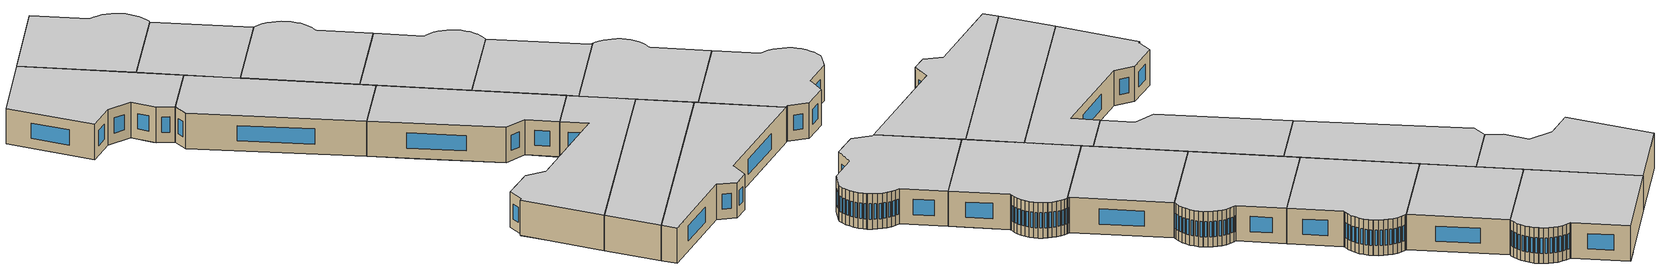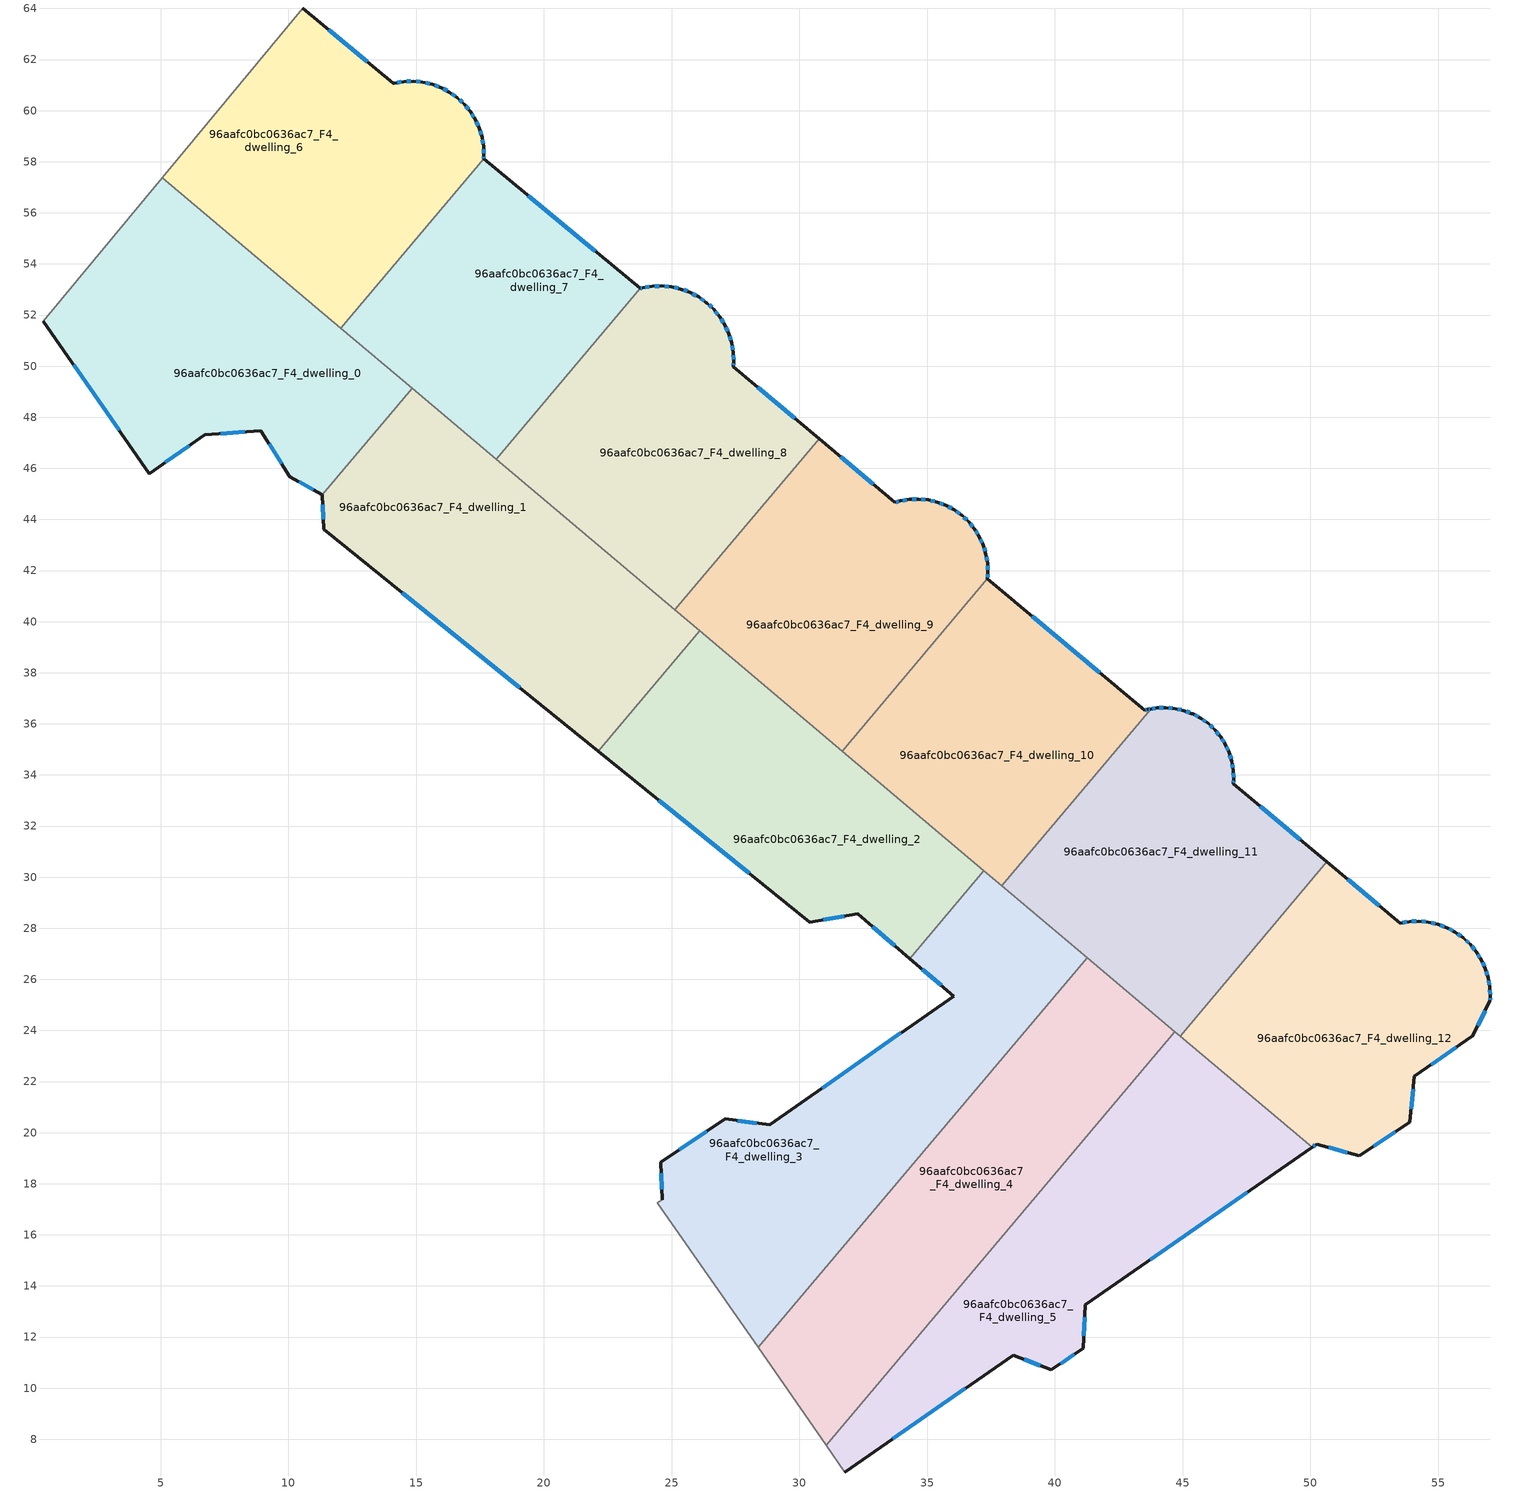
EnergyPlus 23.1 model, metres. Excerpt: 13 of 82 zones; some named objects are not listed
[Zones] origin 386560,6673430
96aafc0bc0636ac7_F4_dwelling_0
 floor to 96aafc0bc0636ac7_F3_dwelling_1 (EU_floor_Construction): 14.61,49.33 9.91,45.91 8.92,47.47 6.73,47.32 4.57,45.79 2.61,48.6 9.51,53.62 z12
 floor to 96aafc0bc0636ac7_F3_dwelling_0 (EU_floor_Construction): 9.51,53.62 2.61,48.6 0.41,51.76 5.07,57.38 z12
 floor to 96aafc0bc0636ac7_F3_dwelling_2 (EU_floor_Construction): 14.84,49.13 11.33,44.97 10.07,45.67 9.91,45.91 14.61,49.33 z12
 wall outside (EU_wall_Construction): 0.41,51.76 4.57,45.79 6.73,47.32 8.92,47.47 10.07,45.67 11.33,44.97 z12:15
 wall adiabatic (EU_wall_Construction): 5.07,57.38 0.41,51.76 z12:15
 wall to 96aafc0bc0636ac7_F4_dwelling_1 (EU_wall_Construction): 11.33,44.97 14.84,49.13 z12:15
 wall to 96aafc0bc0636ac7_F4_dwelling_6 (EU_wall_Construction): 12.06,51.48 5.07,57.38 z12:15
 wall to 96aafc0bc0636ac7_F4_dwelling_7 (EU_wall_Construction): 14.84,49.13 12.06,51.48 z12:15
 window (EU_Window_Construction): 5.19,46.23 6.11,46.88 / 1.6,50.06 3.38,47.5 / 10.43,45.47 10.97,45.17 / 9.25,46.96 9.74,46.18 / 7.36,47.36 8.29,47.43 z12.86:14.14
 ceiling to 96aafc0bc0636ac7_F5_dwelling_0 (EU_floor_Construction): 11.33,44.97 14.84,49.13 5.07,57.38 0.41,51.76 4.57,45.79 6.73,47.32 8.92,47.47 10.07,45.67 z15
96aafc0bc0636ac7_F4_dwelling_1
 floor to 96aafc0bc0636ac7_F3_dwelling_2 (EU_floor_Construction): 21.33,43.66 16.07,39.83 11.39,43.62 11.33,44.97 14.84,49.13 z12
 floor to 96aafc0bc0636ac7_F3_dwelling_3 (EU_floor_Construction): 26.1,39.64 22.13,34.93 16.07,39.83 21.33,43.66 z12
 wall outside (EU_wall_Construction): 11.33,44.97 11.39,43.62 22.13,34.93 z12:15
 wall to 96aafc0bc0636ac7_F4_dwelling_2 (EU_wall_Construction): 22.13,34.93 26.1,39.64 z12:15
 wall to 96aafc0bc0636ac7_F4_dwelling_8 (EU_wall_Construction): 25.12,40.46 18.13,46.36 z12:15
 wall to 96aafc0bc0636ac7_F4_dwelling_7 (EU_wall_Construction): 18.13,46.36 14.84,49.13 z12:15
 wall to 96aafc0bc0636ac7_F4_dwelling_9 (EU_wall_Construction): 26.1,39.64 25.12,40.46 z12:15
 window (EU_Window_Construction): 14.45,41.13 19.06,37.41 / 11.35,44.58 11.37,44 z12.86:14.14
 ceiling to 96aafc0bc0636ac7_F5_dwelling_1 (EU_floor_Construction): 22.13,34.93 26.1,39.64 14.84,49.13 11.33,44.97 11.39,43.62 z15
96aafc0bc0636ac7_F4_dwelling_10
 floor to 96aafc0bc0636ac7_F3_dwelling_10 (EU_floor_Construction): 43.75,36.58 38.76,30.67 37.67,29.88 32.43,34.3 39.78,39.66 43.53,36.53 43.64,36.56 z12
 floor to 96aafc0bc0636ac7_F3_dwelling_11 (EU_floor_Construction): 38.76,30.67 37.92,29.67 37.67,29.88 z12
 floor to 96aafc0bc0636ac7_F3_dwelling_9 (EU_floor_Construction): 39.78,39.66 32.43,34.3 31.68,34.93 37.36,41.68 z12
 wall outside (EU_wall_Construction): 43.75,36.58 43.64,36.56 43.53,36.53 37.36,41.68 z12:15
 wall to 96aafc0bc0636ac7_F4_dwelling_9 (EU_wall_Construction): 37.36,41.68 31.68,34.93 z12:15
 wall to 96aafc0bc0636ac7_F4_dwelling_11 (EU_wall_Construction): 37.92,29.67 43.75,36.58 z12:15
 wall to 96aafc0bc0636ac7_F4_dwelling_2 (EU_wall_Construction): 31.68,34.93 37.23,30.25 z12:15
 wall to 96aafc0bc0636ac7_F4_dwelling_3 (EU_wall_Construction): 37.23,30.25 37.92,29.67 z12:15
 window (EU_Window_Construction): 41.77,38 39.12,40.21 / 43.61,36.55 43.56,36.54 / 43.72,36.57 43.67,36.57 z12.86:14.14
 ceiling to 96aafc0bc0636ac7_F5_dwelling_10 (EU_floor_Construction): 37.92,29.67 43.75,36.58 43.64,36.56 43.53,36.53 37.36,41.68 31.68,34.93 z15
96aafc0bc0636ac7_F4_dwelling_11
 floor to 96aafc0bc0636ac7_F3_dwelling_11 (EU_floor_Construction): 46.82,34.87 46.93,34.53 46.99,34.17 47,33.82 46.99,33.65 49.7,31.39 42.28,25.99 37.92,29.67 38.76,30.67 46.05,35.97 46.26,35.78 46.49,35.5 46.68,35.2 z12
 floor to 96aafc0bc0636ac7_F3_dwelling_12 (EU_floor_Construction): 50.65,30.59 44.91,23.78 42.28,25.99 49.7,31.39 z12
 floor to 96aafc0bc0636ac7_F3_dwelling_10 (EU_floor_Construction): 45.71,36.23 46,36.02 46.02,36 46.05,35.97 38.76,30.67 43.75,36.58 43.99,36.62 44.35,36.63 44.71,36.6 45.05,36.52 45.39,36.39 z12
 wall outside (EU_wall_Construction): 50.65,30.59 46.99,33.65 47,33.82 46.99,34.17 46.93,34.53 46.82,34.87 46.68,35.2 46.49,35.5 46.26,35.78 46.02,36 46,36.02 45.71,36.23 45.39,36.39 45.36,36.4 45.05,36.52 44.71,36.6 44.35,36.63 43.99,36.62 43.75,36.58 z12:15
 wall to 96aafc0bc0636ac7_F4_dwelling_12 (EU_wall_Construction): 44.91,23.78 50.65,30.59 z12:15
 wall to 96aafc0bc0636ac7_F4_dwelling_4 (EU_wall_Construction): 41.26,26.85 44.7,23.96 z12:15
 wall to 96aafc0bc0636ac7_F4_dwelling_3 (EU_wall_Construction): 37.92,29.67 41.26,26.85 z12:15
 wall to 96aafc0bc0636ac7_F4_dwelling_5 (EU_wall_Construction): 44.7,23.96 44.9,23.78 z12:15
 window (EU_Window_Construction): 45.91,36.08 45.79,36.17 / 46.19,35.84 46.09,35.94 / 46.42,35.58 46.32,35.7 / 46.62,35.28 46.54,35.41 / 46.78,34.96 46.72,35.1 / 46.9,34.63 46.85,34.77 / 46.97,34.28 46.95,34.43 / 47,33.92 46.99,34.07 / 46.99,33.7 47,33.77 / 49.61,31.47 48.04,32.77 / 43.92,36.61 43.82,36.59 / 44.25,36.63 44.09,36.62 / 44.6,36.61 44.45,36.62 / 44.96,36.54 44.81,36.58 / 45.28,36.44 45.14,36.49 / 45.62,36.27 45.48,36.35 z12.86:14.14
 ceiling to 96aafc0bc0636ac7_F5_dwelling_11 (EU_floor_Construction): 44.91,23.78 50.65,30.59 46.99,33.65 47,33.82 46.99,34.17 46.93,34.53 46.82,34.87 46.68,35.2 46.49,35.5 46.26,35.78 46.02,36 46,36.02 45.71,36.23 45.39,36.39 45.36,36.4 45.05,36.52 44.71,36.6 44.35,36.63 43.99,36.62 43.75,36.58 37.92,29.67 z15
96aafc0bc0636ac7_F4_dwelling_12
 floor to 96aafc0bc0636ac7_F3_dwelling_13 (EU_floor_Construction): 56.26,27.37 56.5,27.08 56.7,26.76 56.85,26.42 56.96,26.05 57.03,25.68 57.04,25.31 57.03,25.17 56.37,23.8 54.08,22.21 53.89,20.41 51.92,19.09 50.25,19.55 50.07,19.42 46.08,22.79 53.52,28.21 53.87,28.26 54.24,28.28 54.62,28.24 54.99,28.16 55.34,28.02 55.67,27.85 55.98,27.63 56.04,27.58 z12
 floor to 96aafc0bc0636ac7_F3_dwelling_12 (EU_floor_Construction): 53.52,28.21 46.08,22.79 44.91,23.78 50.65,30.59 z12
 wall outside (EU_wall_Construction): 50.07,19.42 50.25,19.55 51.92,19.09 53.89,20.41 54.08,22.21 56.37,23.8 57.03,25.17 57.04,25.31 57.03,25.68 56.96,26.05 56.85,26.42 56.7,26.76 56.5,27.08 56.26,27.37 56.04,27.58 55.98,27.63 55.67,27.85 55.34,28.02 54.99,28.16 54.62,28.24 54.24,28.28 53.87,28.26 53.52,28.21 50.65,30.59 z12:15
 wall to 96aafc0bc0636ac7_F4_dwelling_5 (EU_wall_Construction): 44.91,23.78 50.07,19.42 z12:15
 window (EU_Window_Construction): 55.89,27.69 55.76,27.78 / 56.2,27.43 56.1,27.52 / 56.43,27.16 56.33,27.29 / 56.64,26.85 56.55,26.99 / 56.81,26.51 56.74,26.66 / 56.93,26.16 56.89,26.31 / 57.01,25.79 56.98,25.95 / 57.04,25.41 57.03,25.58 / 57.03,25.21 57.04,25.27 / 56.56,24.19 56.84,24.78 / 54.73,22.66 55.71,23.35 / 53.95,20.93 54.02,21.7 / 52.48,19.47 53.33,20.03 / 50.73,19.42 51.44,19.22 / 50.12,19.46 50.2,19.51 / 52.7,28.89 51.47,29.91 / 53.77,28.25 53.62,28.22 / 54.14,28.27 53.98,28.27 / 54.51,28.25 54.35,28.26 / 54.88,28.18 54.73,28.22 / 55.24,28.06 55.09,28.12 / 55.58,27.9 55.44,27.97 z12.86:14.14
 ceiling to 96aafc0bc0636ac7_F5_dwelling_12 (EU_floor_Construction): 53.89,20.41 54.08,22.21 56.37,23.8 57.03,25.17 57.04,25.31 57.03,25.68 56.96,26.05 56.85,26.42 56.7,26.76 56.5,27.08 56.26,27.37 56.04,27.58 55.98,27.63 55.67,27.85 55.34,28.02 54.99,28.16 54.62,28.24 54.24,28.28 53.87,28.26 53.52,28.21 50.65,30.59 44.91,23.78 50.07,19.42 50.25,19.55 51.92,19.09 z15
96aafc0bc0636ac7_F4_dwelling_2
 floor to 96aafc0bc0636ac7_F3_dwelling_10 (EU_floor_Construction): 32.43,34.3 37.23,30.25 35.7,28.45 33.93,27.15 32.29,28.56 30.4,28.24 24.95,32.64 29.31,35.81 31.11,33.34 z12
 floor adiabatic (EU_floor_Construction): 35.7,28.45 34.33,26.81 33.93,27.15 z12
 floor to 96aafc0bc0636ac7_F3_dwelling_3 (EU_floor_Construction): 27.2,38.71 29.31,35.81 24.95,32.64 22.13,34.93 26.1,39.64 z12
 floor to 96aafc0bc0636ac7_F3_dwelling_9 (EU_floor_Construction): 32.43,34.3 31.11,33.34 27.2,38.71 z12
 wall outside (EU_wall_Construction): 22.13,34.93 30.4,28.24 32.29,28.56 34.33,26.81 z12:15
 wall to 96aafc0bc0636ac7_F4_dwelling_3 (EU_wall_Construction): 34.33,26.81 37.23,30.25 z12:15
 wall to 96aafc0bc0636ac7_F4_dwelling_9 (EU_wall_Construction): 31.68,34.94 26.1,39.64 z12:15
 window (EU_Window_Construction): 32.87,28.06 33.74,27.31 / 30.94,28.33 31.75,28.47 / 24.49,33.02 28.04,30.15 z12.86:14.14
 ceiling to 96aafc0bc0636ac7_F5_dwelling_2 (EU_floor_Construction): 34.33,26.81 37.23,30.25 26.1,39.64 22.13,34.93 30.4,28.24 32.29,28.56 z15
96aafc0bc0636ac7_F4_dwelling_3
 floor to 96aafc0bc0636ac7_F3_dwelling_4 (EU_floor_Construction): 36.63,25.76 38.06,23.8 26,15.02 24.48,17.2 24.44,17.26 24.63,17.37 24.58,18.83 27.09,20.54 28.84,20.3 z12
 floor to 96aafc0bc0636ac7_F3_dwelling_5 (EU_floor_Construction): 38.06,23.8 38.35,23.4 28.39,11.59 26,15.02 z12
 floor to 96aafc0bc0636ac7_F3_dwelling_10 (EU_floor_Construction): 37.67,29.88 35.7,28.45 37.23,30.25 z12
 floor to 96aafc0bc0636ac7_F3_dwelling_11 (EU_floor_Construction): 41.26,26.85 38.35,23.4 36.63,25.76 36.04,25.34 34.33,26.81 35.7,28.45 37.67,29.88 z12
 wall outside (EU_wall_Construction): 34.33,26.81 36.04,25.34 28.84,20.3 27.09,20.54 24.58,18.83 24.63,17.37 z12:15
 wall to 96aafc0bc0636ac7_F4_dwelling_4 (EU_wall_Construction): 28.39,11.59 41.26,26.85 z12:15
 wall adiabatic (EU_wall_Construction): 24.63,17.37 24.44,17.26 28.39,11.59 z12:15
 window (EU_Window_Construction): 28.34,20.37 27.59,20.47 / 33.98,23.9 30.9,21.74 / 34.81,26.39 35.55,25.76 / 24.6,18.42 24.61,17.79 / 26.38,20.05 25.3,19.32 z12.86:14.14
 ceiling to 96aafc0bc0636ac7_F5_dwelling_3 (EU_floor_Construction): 28.39,11.59 41.26,26.85 37.23,30.25 34.33,26.81 36.04,25.34 28.84,20.3 27.09,20.54 24.58,18.83 24.63,17.37 24.44,17.26 z15
96aafc0bc0636ac7_F4_dwelling_4
 floor to 96aafc0bc0636ac7_F3_dwelling_5 (EU_floor_Construction): 38.35,23.4 41.07,19.66 39.95,18.32 29.17,10.48 28.39,11.59 z12
 floor to 96aafc0bc0636ac7_F3_dwelling_6 (EU_floor_Construction): 39.95,18.32 31.05,7.77 29.17,10.48 z12
 floor adiabatic (EU_floor_Construction): 44.7,23.96 41.07,19.66 38.48,23.22 42.28,25.99 z12
 floor to 96aafc0bc0636ac7_F3_dwelling_11 (EU_floor_Construction): 42.28,25.99 38.48,23.22 38.35,23.4 41.26,26.85 z12
 wall to 96aafc0bc0636ac7_F4_dwelling_5 (EU_wall_Construction): 31.05,7.77 44.7,23.96 z12:15
 wall adiabatic (EU_wall_Construction): 28.39,11.59 31.05,7.77 z12:15
 ceiling to 96aafc0bc0636ac7_F5_dwelling_4 (EU_floor_Construction): 31.05,7.77 44.7,23.96 41.26,26.85 28.39,11.59 z15
96aafc0bc0636ac7_F4_dwelling_5
 floor to 96aafc0bc0636ac7_F3_dwelling_13 (EU_floor_Construction): 50.07,19.42 44.21,15.35 41.32,19.32 46.08,22.79 z12
 floor to 96aafc0bc0636ac7_F3_dwelling_6 (EU_floor_Construction): 41.32,19.32 44.21,15.35 41.19,13.26 41.12,11.57 39.86,10.71 38.37,11.29 31.78,6.72 31.05,7.77 39.95,18.32 z12
 floor adiabatic (EU_floor_Construction): 46.08,22.79 39.95,18.32 44.7,23.96 z12
 wall outside (EU_wall_Construction): 31.78,6.72 38.37,11.29 39.86,10.71 41.12,11.57 41.19,13.26 50.07,19.42 z12:15
 wall adiabatic (EU_wall_Construction): 31.05,7.77 31.78,6.72 z12:15
 window (EU_Window_Construction): 33.67,8.03 36.49,9.99 / 43.73,15.02 47.53,17.66 / 41.14,12.05 41.17,12.78 / 40.22,10.96 40.76,11.32 / 38.8,11.13 39.44,10.88 z12.86:14.14
 ceiling to 96aafc0bc0636ac7_F5_dwelling_5 (EU_floor_Construction): 41.12,11.57 41.19,13.26 50.07,19.42 44.7,23.96 31.05,7.77 31.78,6.72 38.37,11.29 39.86,10.71 z15
96aafc0bc0636ac7_F4_dwelling_6
 floor to 96aafc0bc0636ac7_F3_dwelling_1 (EU_floor_Construction): 13.97,56.87 15.19,55.2 12.06,51.48 9.51,53.62 z12
 floor to 96aafc0bc0636ac7_F3_dwelling_7 (EU_floor_Construction): 15.98,60.9 16.31,60.73 16.61,60.51 16.63,60.49 16.88,60.26 17.12,59.97 17.32,59.65 17.47,59.32 17.58,58.96 17.64,58.59 17.66,58.22 17.65,58.11 15.19,55.2 9.61,62.87 10.57,64.02 14.11,61.07 14.16,61.08 14.52,61.14 14.9,61.15 15.27,61.12 15.63,61.03 z12
 floor adiabatic (EU_floor_Construction): 10.57,64.02 9.61,62.87 13.97,56.87 9.51,53.62 5.07,57.38 z12
 wall outside (EU_wall_Construction): 17.65,58.11 17.66,58.22 17.64,58.59 17.58,58.96 17.47,59.32 17.32,59.65 17.12,59.97 16.88,60.26 16.63,60.49 16.61,60.51 16.31,60.73 15.98,60.9 15.63,61.03 15.27,61.12 14.9,61.15 14.52,61.14 14.16,61.08 14.11,61.07 10.57,64.02 z12:15
 wall to 96aafc0bc0636ac7_F4_dwelling_7 (EU_wall_Construction): 12.06,51.48 17.65,58.11 z12:15
 wall adiabatic (EU_wall_Construction): 10.57,64.02 5.07,57.38 z12:15
 window (EU_Window_Construction): 14.42,61.12 14.26,61.09 / 14.79,61.15 14.63,61.14 / 15.16,61.13 15,61.14 / 15.53,61.06 15.37,61.09 / 15.88,60.94 15.73,60.99 / 16.21,60.78 16.07,60.85 / 16.52,60.57 16.39,60.67 / 16.81,60.32 16.71,60.43 / 17.05,60.05 16.95,60.17 / 17.26,59.74 17.18,59.88 / 17.43,59.41 17.36,59.56 / 17.55,59.06 17.5,59.21 / 17.63,58.7 17.6,58.85 / 17.65,58.33 17.65,58.48 / 17.65,58.14 17.65,58.19 / 13.09,61.91 11.58,63.17 z12.86:14.14
 ceiling to 96aafc0bc0636ac7_F5_dwelling_6 (EU_floor_Construction): 12.06,51.48 17.65,58.11 17.66,58.22 17.64,58.59 17.58,58.96 17.47,59.32 17.32,59.65 17.12,59.97 16.88,60.26 16.63,60.49 16.61,60.51 16.31,60.73 15.98,60.9 15.63,61.03 15.27,61.12 14.9,61.15 14.52,61.14 14.16,61.08 14.11,61.07 10.57,64.02 5.07,57.38 z15
96aafc0bc0636ac7_F4_dwelling_7
 floor to 96aafc0bc0636ac7_F3_dwelling_7 (EU_floor_Construction): 23.77,53.04 20.01,48.58 15.19,55.2 17.65,58.11 z12
 floor to 96aafc0bc0636ac7_F3_dwelling_1 (EU_floor_Construction): 15.19,55.2 17.78,51.64 14.61,49.33 12.06,51.48 z12
 floor to 96aafc0bc0636ac7_F3_dwelling_2 (EU_floor_Construction): 17.78,51.64 20.01,48.58 18.13,46.36 14.61,49.33 z12
 wall outside (EU_wall_Construction): 23.77,53.04 17.65,58.11 z12:15
 wall to 96aafc0bc0636ac7_F4_dwelling_8 (EU_wall_Construction): 18.13,46.36 23.77,53.04 z12:15
 window (EU_Window_Construction): 22.02,54.49 19.4,56.66 z12.86:14.14
 ceiling to 96aafc0bc0636ac7_F5_dwelling_7 (EU_floor_Construction): 18.13,46.36 23.77,53.04 17.65,58.11 12.06,51.48 z15
96aafc0bc0636ac7_F4_dwelling_8
 floor to 96aafc0bc0636ac7_F3_dwelling_8 (EU_floor_Construction): 27.24,51.27 27.35,50.91 27.41,50.53 27.43,50.15 27.42,49.98 30.77,47.16 25.55,40.97 20.57,47.81 26.64,52.23 26.88,51.94 27.08,51.62 z12
 floor to 96aafc0bc0636ac7_F3_dwelling_7 (EU_floor_Construction): 26.36,52.49 26.4,52.46 26.64,52.23 20.57,47.81 20.01,48.58 23.77,53.04 23.87,53.06 24.24,53.13 24.62,53.14 25,53.1 25.37,53.02 25.72,52.89 26.06,52.71 z12
 floor adiabatic (EU_floor_Construction): 20.01,48.58 25.55,40.97 25.12,40.46 18.13,46.36 z12
 wall outside (EU_wall_Construction): 30.77,47.16 27.42,49.98 27.43,50.15 27.41,50.53 27.35,50.91 27.24,51.27 27.08,51.62 26.88,51.94 26.64,52.23 26.4,52.46 26.36,52.49 26.06,52.71 25.72,52.89 25.37,53.02 25,53.1 24.62,53.14 24.24,53.13 23.87,53.06 23.77,53.04 z12:15
 wall to 96aafc0bc0636ac7_F4_dwelling_9 (EU_wall_Construction): 25.12,40.46 30.77,47.16 z12:15
 window (EU_Window_Construction): 24.13,53.11 23.97,53.08 / 24.51,53.14 24.35,53.13 / 24.89,53.11 24.73,53.13 / 25.26,53.04 25.1,53.08 / 25.62,52.92 25.47,52.98 / 25.96,52.76 25.82,52.84 / 26.28,52.55 26.14,52.65 / 26.57,52.3 26.47,52.4 / 26.81,52.02 26.71,52.15 / 27.03,51.71 26.94,51.85 / 27.2,51.37 27.13,51.52 / 27.32,51.01 27.27,51.17 / 27.4,50.64 27.37,50.8 / 27.42,50.26 27.42,50.42 / 27.42,50.03 27.43,50.1 / 29.82,47.96 28.38,49.17 / 23.84,53.06 23.8,53.05 z12.86:14.14
 ceiling to 96aafc0bc0636ac7_F5_dwelling_8 (EU_floor_Construction): 25.12,40.46 30.77,47.16 27.42,49.98 27.43,50.15 27.41,50.53 27.35,50.91 27.24,51.27 27.08,51.62 26.88,51.94 26.64,52.23 26.4,52.46 26.36,52.49 26.06,52.71 25.72,52.89 25.37,53.02 25,53.1 24.62,53.14 24.24,53.13 23.87,53.06 23.77,53.04 18.13,46.36 z15
96aafc0bc0636ac7_F4_dwelling_9
 floor to 96aafc0bc0636ac7_F3_dwelling_9 (EU_floor_Construction): 36.62,43.92 36.85,43.64 37.05,43.33 37.2,43 37.31,42.65 37.37,42.29 37.38,41.92 37.36,41.68 31.68,34.93 27.2,38.71 26.63,39.49 33.74,44.67 33.95,44.72 34.31,44.78 34.68,44.8 35.04,44.76 35.39,44.68 35.74,44.55 36.06,44.38 36.36,44.17 36.37,44.16 z12
 floor to 96aafc0bc0636ac7_F3_dwelling_8 (EU_floor_Construction): 33.74,44.67 26.63,39.49 25.55,40.97 30.77,47.16 z12
 floor to 96aafc0bc0636ac7_F3_dwelling_3 (EU_floor_Construction): 25.55,40.97 27.2,38.71 25.12,40.46 z12
 wall outside (EU_wall_Construction): 37.36,41.68 37.38,41.92 37.37,42.29 37.31,42.65 37.2,43 37.05,43.33 36.85,43.64 36.62,43.92 36.37,44.16 36.36,44.17 36.06,44.38 35.74,44.55 35.39,44.68 35.04,44.76 34.68,44.8 34.31,44.78 33.95,44.72 33.74,44.67 30.77,47.16 z12:15
 window (EU_Window_Construction): 33.89,44.71 33.8,44.68 / 34.21,44.77 34.05,44.74 / 34.57,44.79 34.42,44.79 / 34.94,44.77 34.78,44.79 / 35.29,44.7 35.14,44.74 / 35.64,44.59 35.49,44.64 / 35.97,44.43 35.83,44.5 / 36.27,44.23 36.14,44.32 / 36.55,43.99 36.44,44.09 / 36.79,43.72 36.69,43.84 / 36.99,43.42 36.91,43.55 / 37.16,43.09 37.09,43.23 / 37.28,42.75 37.23,42.9 / 37.35,42.39 37.32,42.54 / 37.38,42.03 37.37,42.18 / 37.37,41.75 37.37,41.85 / 32.9,45.38 31.62,46.45 z12.86:14.14
 ceiling to 96aafc0bc0636ac7_F5_dwelling_9 (EU_floor_Construction): 31.68,34.93 37.36,41.68 37.38,41.92 37.37,42.29 37.31,42.65 37.2,43 37.05,43.33 36.85,43.64 36.62,43.92 36.37,44.16 36.36,44.17 36.06,44.38 35.74,44.55 35.39,44.68 35.04,44.76 34.68,44.8 34.31,44.78 33.95,44.72 33.74,44.67 30.77,47.16 25.12,40.46 z15
[Building]
EU S2 Campaign: North Axis=0; Terrain=City; Solar Distribution=FullExterior
[Site:Location]
Helsinki-Vantaa.AP: Latitude=60.317; Longitude=24.963; Time Zone=2; Elevation=54.6
[SizingPeriod:WeatherFileDays]
AnnualSizingPeriod: Begin Month=1; Begin Day of Month=1; End Month=12; End Day of Month=31; Day of Week for Start Day=Monday; Use Weather File Daylight Saving Period=No; Use Weather File Rain and Snow Indicators=No
[MATERIAL]
EU_InternalMass_Material: Roughness=MediumRough; Thickness=0.1; Conductivity=1; Density=1800; Specific Heat=900; Thermal Absorptance=0.9; Solar Absorptance=0.7; Visible Absorptance=0.7
[MATERIAL:NOMASS] Roughness=MediumRough; Thermal Absorptance=0.9; Solar Absorptance=0.7; Visible Absorptance=0.7
Name | Thermal Resistance
EU_wall_NoMass | 1.10183
EU_floor_NoMass | 1.70606
[WINDOWMATERIAL:SIMPLEGLAZINGSYSTEM]
EU_Window_SimpleGlazing: UFactor=3.11035; Solar Heat Gain Coefficient=0.8; Visible Transmittance=0.8
[CONSTRUCTION]
EU_wall_Construction: EU_wall_NoMass
EU_floor_Construction: EU_floor_NoMass
EU_Window_Construction: EU_Window_SimpleGlazing
EU_InternalMass_Construction: EU_InternalMass_Material
[ZONE] Type=1; Multiplier=1; Ceiling Height=autocalculate; Floor Area=autocalculate; Part of Total Floor Area=Yes
Name | Volume
96aafc0bc0636ac7_F4_dwelling_0 | 274.682
96aafc0bc0636ac7_F4_dwelling_1 | 277.424
96aafc0bc0636ac7_F4_dwelling_10 | 216.637
96aafc0bc0636ac7_F4_dwelling_11 | 254.858
96aafc0bc0636ac7_F4_dwelling_12 | 236.618
96aafc0bc0636ac7_F4_dwelling_2 | 248.649
96aafc0bc0636ac7_F4_dwelling_3 | 302.206
96aafc0bc0636ac7_F4_dwelling_4 | 277.304
96aafc0bc0636ac7_F4_dwelling_5 | 276.02
96aafc0bc0636ac7_F4_dwelling_6 | 249.72
96aafc0bc0636ac7_F4_dwelling_7 | 207.571
96aafc0bc0636ac7_F4_dwelling_8 | 252.6
96aafc0bc0636ac7_F4_dwelling_9 | 238.431
[INTERNALMASS] Construction=EU_InternalMass_Construction
Name | Zone or ZoneList | Surface Area
96aafc0bc0636ac7_F4_dwelling_0_EU_InternalMass | 96aafc0bc0636ac7_F4_dwelling_0 | 91.5598
96aafc0bc0636ac7_F4_dwelling_1_EU_InternalMass | 96aafc0bc0636ac7_F4_dwelling_1 | 92.4746
96aafc0bc0636ac7_F4_dwelling_2_EU_InternalMass | 96aafc0bc0636ac7_F4_dwelling_2 | 82.8833
96aafc0bc0636ac7_F4_dwelling_3_EU_InternalMass | 96aafc0bc0636ac7_F4_dwelling_3 | 100.736
96aafc0bc0636ac7_F4_dwelling_4_EU_InternalMass | 96aafc0bc0636ac7_F4_dwelling_4 | 92.4348
96aafc0bc0636ac7_F4_dwelling_5_EU_InternalMass | 96aafc0bc0636ac7_F4_dwelling_5 | 92.0065
96aafc0bc0636ac7_F4_dwelling_6_EU_InternalMass | 96aafc0bc0636ac7_F4_dwelling_6 | 83.2396
96aafc0bc0636ac7_F4_dwelling_7_EU_InternalMass | 96aafc0bc0636ac7_F4_dwelling_7 | 69.1898
96aafc0bc0636ac7_F4_dwelling_8_EU_InternalMass | 96aafc0bc0636ac7_F4_dwelling_8 | 84.1995
96aafc0bc0636ac7_F4_dwelling_9_EU_InternalMass | 96aafc0bc0636ac7_F4_dwelling_9 | 79.4772
96aafc0bc0636ac7_F4_dwelling_10_EU_InternalMass | 96aafc0bc0636ac7_F4_dwelling_10 | 72.2124
96aafc0bc0636ac7_F4_dwelling_11_EU_InternalMass | 96aafc0bc0636ac7_F4_dwelling_11 | 84.9512
96aafc0bc0636ac7_F4_dwelling_12_EU_InternalMass | 96aafc0bc0636ac7_F4_dwelling_12 | 78.873
[OTHEREQUIPMENT] Fuel Type=Electricity; Design Level Calculation Method=Watts/Area; Power per Zone Floor Area=1; Fraction Latent=0; Fraction Radiant=0; Fraction Lost=0; Carbon Dioxide Generation Rate=0; EndUse Subcategory=EU_Step8_InternalGains
Name | Zone or ZoneList or Space or SpaceList | Schedule
EU_Step8_InternalGain_96aafc0bc0636ac7_F4_dwelling_0_f000 | 96aafc0bc0636ac7_F4_dwelling_0 | EU_Step8_GainSchedule_96aafc0bc0636ac7_F4_dwelling_0_f000
EU_Step8_InternalGain_96aafc0bc0636ac7_F4_dwelling_1_f000 | 96aafc0bc0636ac7_F4_dwelling_1 | EU_Step8_GainSchedule_96aafc0bc0636ac7_F4_dwelling_1_f000
EU_Step8_InternalGain_96aafc0bc0636ac7_F4_dwelling_2_f000 | 96aafc0bc0636ac7_F4_dwelling_2 | EU_Step8_GainSchedule_96aafc0bc0636ac7_F4_dwelling_2_f000
EU_Step8_InternalGain_96aafc0bc0636ac7_F4_dwelling_3_f000 | 96aafc0bc0636ac7_F4_dwelling_3 | EU_Step8_GainSchedule_96aafc0bc0636ac7_F4_dwelling_3_f000
EU_Step8_InternalGain_96aafc0bc0636ac7_F4_dwelling_4_f000 | 96aafc0bc0636ac7_F4_dwelling_4 | EU_Step8_GainSchedule_96aafc0bc0636ac7_F4_dwelling_4_f000
EU_Step8_InternalGain_96aafc0bc0636ac7_F4_dwelling_5_f000 | 96aafc0bc0636ac7_F4_dwelling_5 | EU_Step8_GainSchedule_96aafc0bc0636ac7_F4_dwelling_5_f000
EU_Step8_InternalGain_96aafc0bc0636ac7_F4_dwelling_6_f000 | 96aafc0bc0636ac7_F4_dwelling_6 | EU_Step8_GainSchedule_96aafc0bc0636ac7_F4_dwelling_6_f000
EU_Step8_InternalGain_96aafc0bc0636ac7_F4_dwelling_7_f000 | 96aafc0bc0636ac7_F4_dwelling_7 | EU_Step8_GainSchedule_96aafc0bc0636ac7_F4_dwelling_7_f000
EU_Step8_InternalGain_96aafc0bc0636ac7_F4_dwelling_8_f000 | 96aafc0bc0636ac7_F4_dwelling_8 | EU_Step8_GainSchedule_96aafc0bc0636ac7_F4_dwelling_8_f000
EU_Step8_InternalGain_96aafc0bc0636ac7_F4_dwelling_9_f000 | 96aafc0bc0636ac7_F4_dwelling_9 | EU_Step8_GainSchedule_96aafc0bc0636ac7_F4_dwelling_9_f000
EU_Step8_InternalGain_96aafc0bc0636ac7_F4_dwelling_10_f000 | 96aafc0bc0636ac7_F4_dwelling_10 | EU_Step8_GainSchedule_96aafc0bc0636ac7_F4_dwelling_10_f000
EU_Step8_InternalGain_96aafc0bc0636ac7_F4_dwelling_11_f000 | 96aafc0bc0636ac7_F4_dwelling_11 | EU_Step8_GainSchedule_96aafc0bc0636ac7_F4_dwelling_11_f000
EU_Step8_InternalGain_96aafc0bc0636ac7_F4_dwelling_12_f000 | 96aafc0bc0636ac7_F4_dwelling_12 | EU_Step8_GainSchedule_96aafc0bc0636ac7_F4_dwelling_12_f000
[ZONEVENTILATION:DESIGNFLOWRATE] Schedule=EU_AlwaysOn; Design Flow Rate Calculation Method=AirChanges/Hour; Air Changes per Hour=0.756316; Ventilation Type=Natural; Fan Pressure Rise=0; Fan Total Efficiency=1; Constant Term Coefficient=1; Temperature Term Coefficient=0; Velocity Term Coefficient=0; Velocity Squared Term Coefficient=0; Minimum Indoor Temperature=-100; Maximum Indoor Temperature=100; Delta Temperature=-100; Minimum Outdoor Temperature=-100; Maximum Outdoor Temperature=100; Maximum Wind Speed=40
Name | Zone or ZoneList or Space or SpaceList
EU_ConstantAir_96aafc0bc0636ac7_F4_dwelling_0 | 96aafc0bc0636ac7_F4_dwelling_0
EU_ConstantAir_96aafc0bc0636ac7_F4_dwelling_1 | 96aafc0bc0636ac7_F4_dwelling_1
EU_ConstantAir_96aafc0bc0636ac7_F4_dwelling_2 | 96aafc0bc0636ac7_F4_dwelling_2
EU_ConstantAir_96aafc0bc0636ac7_F4_dwelling_3 | 96aafc0bc0636ac7_F4_dwelling_3
EU_ConstantAir_96aafc0bc0636ac7_F4_dwelling_4 | 96aafc0bc0636ac7_F4_dwelling_4
EU_ConstantAir_96aafc0bc0636ac7_F4_dwelling_5 | 96aafc0bc0636ac7_F4_dwelling_5
EU_ConstantAir_96aafc0bc0636ac7_F4_dwelling_6 | 96aafc0bc0636ac7_F4_dwelling_6
EU_ConstantAir_96aafc0bc0636ac7_F4_dwelling_7 | 96aafc0bc0636ac7_F4_dwelling_7
EU_ConstantAir_96aafc0bc0636ac7_F4_dwelling_8 | 96aafc0bc0636ac7_F4_dwelling_8
EU_ConstantAir_96aafc0bc0636ac7_F4_dwelling_9 | 96aafc0bc0636ac7_F4_dwelling_9
EU_ConstantAir_96aafc0bc0636ac7_F4_dwelling_10 | 96aafc0bc0636ac7_F4_dwelling_10
EU_ConstantAir_96aafc0bc0636ac7_F4_dwelling_11 | 96aafc0bc0636ac7_F4_dwelling_11
EU_ConstantAir_96aafc0bc0636ac7_F4_dwelling_12 | 96aafc0bc0636ac7_F4_dwelling_12
[HVACTEMPLATE:ZONE:IDEALLOADSAIRSYSTEM] System Availability Schedule=EU_AlwaysOn; Maximum Heating Supply Air Temperature=50; Minimum Cooling Supply Air Temperature=13; Maximum Heating Supply Air Humidity Ratio=0.0156; Minimum Cooling Supply Air Humidity Ratio=0.0077; Heating Limit=NoLimit; Cooling Limit=NoLimit; Heating Availability Schedule=EU_AlwaysOn; Cooling Availability Schedule=EU_CoolingOff; Dehumidification Control Type=ConstantSensibleHeatRatio; Cooling Sensible Heat Ratio=0.7; Dehumidification Setpoint=60; Humidification Control Type=None; Humidification Setpoint=30; Outdoor Air Method=None; Outdoor Air Flow Rate per Person=0.00944; Outdoor Air Flow Rate per Zone Floor Area=0; Outdoor Air Flow Rate per Zone=0; Demand Controlled Ventilation Type=None; Outdoor Air Economizer Type=NoEconomizer; Heat Recovery Type=None; Sensible Heat Recovery Effectiveness=0.7; Latent Heat Recovery Effectiveness=0.65
Name | Template Thermostat
96aafc0bc0636ac7_F4_dwelling_0 | EU_HeatOnly_96aafc0bc0636ac7_F4_dwelling_0
96aafc0bc0636ac7_F4_dwelling_1 | EU_HeatOnly_96aafc0bc0636ac7_F4_dwelling_1
96aafc0bc0636ac7_F4_dwelling_2 | EU_HeatOnly_96aafc0bc0636ac7_F4_dwelling_2
96aafc0bc0636ac7_F4_dwelling_3 | EU_HeatOnly_96aafc0bc0636ac7_F4_dwelling_3
96aafc0bc0636ac7_F4_dwelling_4 | EU_HeatOnly_96aafc0bc0636ac7_F4_dwelling_4
96aafc0bc0636ac7_F4_dwelling_5 | EU_HeatOnly_96aafc0bc0636ac7_F4_dwelling_5
96aafc0bc0636ac7_F4_dwelling_6 | EU_HeatOnly_96aafc0bc0636ac7_F4_dwelling_6
96aafc0bc0636ac7_F4_dwelling_7 | EU_HeatOnly_96aafc0bc0636ac7_F4_dwelling_7
96aafc0bc0636ac7_F4_dwelling_8 | EU_HeatOnly_96aafc0bc0636ac7_F4_dwelling_8
96aafc0bc0636ac7_F4_dwelling_9 | EU_HeatOnly_96aafc0bc0636ac7_F4_dwelling_9
96aafc0bc0636ac7_F4_dwelling_10 | EU_HeatOnly_96aafc0bc0636ac7_F4_dwelling_10
96aafc0bc0636ac7_F4_dwelling_11 | EU_HeatOnly_96aafc0bc0636ac7_F4_dwelling_11
96aafc0bc0636ac7_F4_dwelling_12 | EU_HeatOnly_96aafc0bc0636ac7_F4_dwelling_12
[SIZING:ZONE] Zone Cooling Design Supply Air Temperature Input Method=SupplyAirTemperature; Zone Cooling Design Supply Air Temperature=13; Zone Heating Design Supply Air Temperature Input Method=SupplyAirTemperature; Zone Heating Design Supply Air Temperature=50; Zone Cooling Design Supply Air Humidity Ratio=0.008; Zone Heating Design Supply Air Humidity Ratio=0.008; Cooling Design Air Flow Method=DesignDay; Cooling Design Air Flow Rate=0; Cooling Minimum Air Flow per Zone Floor Area=0.000762; Cooling Minimum Air Flow=0; Cooling Minimum Air Flow Fraction=0.2; Heating Design Air Flow Method=DesignDay; Heating Design Air Flow Rate=0; Heating Maximum Air Flow per Zone Floor Area=0.002032; Heating Maximum Air Flow=0.141576; Heating Maximum Air Flow Fraction=0.3; Account for Dedicated Outdoor Air System=No; Dedicated Outdoor Air System Control Strategy=NeutralSupplyAir; Dedicated Outdoor Air Low Setpoint Temperature for Design=autosize; Dedicated Outdoor Air High Setpoint Temperature for Design=autosize; Zone Load Sizing Method=Sensible Load Only No Latent Load; Zone Latent Cooling Design Supply Air Humidity Ratio Input Method=HumidityRatioDifference; Zone Cooling Design Supply Air Humidity Ratio Difference=0.005; Zone Latent Heating Design Supply Air Humidity Ratio Input Method=HumidityRatioDifference; Zone Humidification Design Supply Air Humidity Ratio Difference=0.005
96aafc0bc0636ac7_F4_dwelling_0; 96aafc0bc0636ac7_F4_dwelling_1; 96aafc0bc0636ac7_F4_dwelling_2; 96aafc0bc0636ac7_F4_dwelling_3; 96aafc0bc0636ac7_F4_dwelling_4; 96aafc0bc0636ac7_F4_dwelling_5; 96aafc0bc0636ac7_F4_dwelling_6; 96aafc0bc0636ac7_F4_dwelling_7; 96aafc0bc0636ac7_F4_dwelling_8; 96aafc0bc0636ac7_F4_dwelling_9; 96aafc0bc0636ac7_F4_dwelling_10; 96aafc0bc0636ac7_F4_dwelling_11; 96aafc0bc0636ac7_F4_dwelling_12
[SCHEDULE:CONSTANT]
Name | Hourly Value
EU_AlwaysOn | 1
EU_CoolingOff | 0
[SCHEDULE:FILE] Column Number=1; Rows to Skip at Top=0; Number of Hours of Data=8760; Column Separator=Comma; Interpolate to Timestep=No; Minutes per Item=60; Adjust Schedule for Daylight Savings=Yes
Name | File
EU_Step8_GainSchedule_96aafc0bc0636ac7_F4_dwelling_0_f000 | ../../schedules/96aafc0bc0636ac7/96aafc0bc0636ac7_F4_dwelling_0_f000_gain.csv
EU_Step8_GainSchedule_96aafc0bc0636ac7_F4_dwelling_1_f000 | ../../schedules/96aafc0bc0636ac7/96aafc0bc0636ac7_F4_dwelling_1_f000_gain.csv
EU_Step8_GainSchedule_96aafc0bc0636ac7_F4_dwelling_2_f000 | ../../schedules/96aafc0bc0636ac7/96aafc0bc0636ac7_F4_dwelling_2_f000_gain.csv
EU_Step8_GainSchedule_96aafc0bc0636ac7_F4_dwelling_3_f000 | ../../schedules/96aafc0bc0636ac7/96aafc0bc0636ac7_F4_dwelling_3_f000_gain.csv
EU_Step8_GainSchedule_96aafc0bc0636ac7_F4_dwelling_4_f000 | ../../schedules/96aafc0bc0636ac7/96aafc0bc0636ac7_F4_dwelling_4_f000_gain.csv
EU_Step8_GainSchedule_96aafc0bc0636ac7_F4_dwelling_5_f000 | ../../schedules/96aafc0bc0636ac7/96aafc0bc0636ac7_F4_dwelling_5_f000_gain.csv
EU_Step8_GainSchedule_96aafc0bc0636ac7_F4_dwelling_6_f000 | ../../schedules/96aafc0bc0636ac7/96aafc0bc0636ac7_F4_dwelling_6_f000_gain.csv
EU_Step8_GainSchedule_96aafc0bc0636ac7_F4_dwelling_7_f000 | ../../schedules/96aafc0bc0636ac7/96aafc0bc0636ac7_F4_dwelling_7_f000_gain.csv
EU_Step8_GainSchedule_96aafc0bc0636ac7_F4_dwelling_8_f000 | ../../schedules/96aafc0bc0636ac7/96aafc0bc0636ac7_F4_dwelling_8_f000_gain.csv
EU_Step8_GainSchedule_96aafc0bc0636ac7_F4_dwelling_9_f000 | ../../schedules/96aafc0bc0636ac7/96aafc0bc0636ac7_F4_dwelling_9_f000_gain.csv
EU_Step8_GainSchedule_96aafc0bc0636ac7_F4_dwelling_10_f000 | ../../schedules/96aafc0bc0636ac7/96aafc0bc0636ac7_F4_dwelling_10_f000_gain.csv
EU_Step8_GainSchedule_96aafc0bc0636ac7_F4_dwelling_11_f000 | ../../schedules/96aafc0bc0636ac7/96aafc0bc0636ac7_F4_dwelling_11_f000_gain.csv
EU_Step8_GainSchedule_96aafc0bc0636ac7_F4_dwelling_12_f000 | ../../schedules/96aafc0bc0636ac7/96aafc0bc0636ac7_F4_dwelling_12_f000_gain.csv
